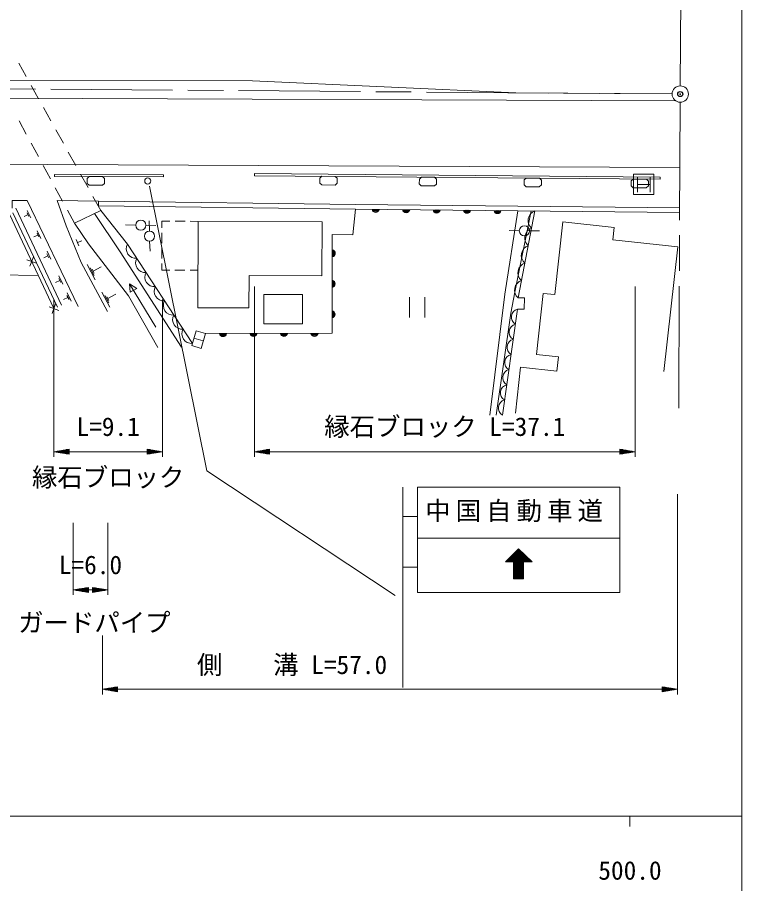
# Model space of a CAD drawing. Units: millimetres, scale not verified. Extents: x 40000 to 680000, y 20000 to 380000.
# Drawn here: x 507680 to 579000, y 198357 to 283628 of the extents above; entities that cross this region are included whole.
import ezdxf
from ezdxf.enums import TextEntityAlignment as Align

# ---------------------------------------------------------------- set-up
doc = ezdxf.new("R2010")
doc.units = ezdxf.units.MM
doc.header["$LTSCALE"] = 1000
doc.header["$PDMODE"] = 32
doc.header["$PDSIZE"] = 500
doc.linetypes.add('CHAIN', pattern=[18.5, 12, -1.5, 3.5, -1.5])
for name, color, linetype, lineweight in [('M-BGD', 7, 'Continuous', 13), ('M-BMK', 2, 'CHAIN', 13), ('M-BMK-SRVR', 3, 'Continuous', 13), ('M-STR-HTXT', 7, 'Continuous', 13), ('M-STR-STR1', 1, 'Continuous', 13), ('M-STR-STRC', 7, 'Continuous', 13), ('M-STR-STRD', 7, 'Continuous', 13), ('M-TTL-BAND', 7, 'Continuous', 13)]:
    doc.layers.add(name, color=color, linetype=linetype, lineweight=lineweight)
doc.layers.add('M-OTRS', color=6, linetype='Continuous')
doc.styles.add('ＭＳ ゴシック', font='')
doc.styles.get('ＭＳ ゴシック').set_extended_font_data('MS Gothic')

msp = doc.modelspace()

# ---------------------------------------------------------------- linework, layer by layer
at = {"layer": 'M-BGD'}
for p, q in [((514560, 267767), (514558, 267284)), ((514760, 267952), (514560, 267767)), ((514760, 267952), (516062, 267947)), ((516062, 267947), (516262, 267761)), ((516262, 267761), (516260, 267278)), ((537466, 267800), (537462, 267317)), ((537668, 267984), (537466, 267800)), ((537668, 267984), (538970, 267972)), ((538970, 267972), (539168, 267785)), ((539168, 267785), (539164, 267302)), ((547463, 267898), (547262, 267714)), ((547463, 267898), (548765, 267887)), ((548765, 267887), (548964, 267699)), ((557779, 267808), (557577, 267624)), ((557779, 267808), (559081, 267796)), ((559081, 267796), (559279, 267609)), ((514757, 267097), (514558, 267284)), ((514757, 267097), (516059, 267093)), ((516059, 267093), (516260, 267278)), ((537660, 267129), (537462, 267317)), ((537660, 267129), (538962, 267118)), ((538962, 267118), (539164, 267302)), ((547262, 267714), (547258, 267231)), ((547456, 267044), (547258, 267231)), ((547456, 267044), (548758, 267032)), ((548758, 267032), (548959, 267216)), ((548964, 267699), (548959, 267216)), ((557577, 267624), (557573, 267141)), ((557771, 266953), (557573, 267141)), ((557771, 266953), (559073, 266942)), ((559073, 266942), (559275, 267126)), ((559279, 267609), (559275, 267126)), ((568116, 267531), (568112, 267048)), ((568310, 266861), (568112, 267048)), ((568318, 267715), (568116, 267531)), ((568318, 267715), (569620, 267704)), ((569612, 266849), (569814, 267033)), ((569620, 267704), (569818, 267516)), ((569818, 267516), (569814, 267033)), ((568310, 266861), (569612, 266849)), ((515664, 265521), (540966, 265198)), ((540966, 265198), (556968, 265036)), ((511628, 255117), (507238, 264400)), ((512035, 255310), (507523, 264850)), ((508653, 264399), (508829, 264035)), ((508663, 264628), (509014, 263900)), ((513303, 263372), (515901, 264607)), ((515658, 265071), (540961, 264748)), ((515901, 264607), (518526, 261304)), ((540961, 264748), (556964, 264586)), ((556964, 264586), (572893, 264430)), ((556968, 265036), (572897, 264880)), ((558638, 264569), (556982, 256027)), ((511286, 254955), (506895, 264238)), ((508741, 264217), (508353, 264030)), ((520682, 262597), (520670, 263597)), ((521917, 262903), (521919, 263562)), ((522708, 263558), (521919, 263562)), ((524208, 263552), (523208, 263556)), ((525497, 263547), (524708, 263550)), ((525463, 255046), (525497, 263547)), ((525497, 263547), (537682, 263497)), ((537682, 263497), (537660, 258178)), ((561390, 263494), (560604, 256332)), ((566453, 262938), (561390, 263494)), ((519332, 263185), (518333, 263208)), ((520332, 263166), (521332, 263151)), ((557105, 262629), (556105, 262643)), ((566322, 261739), (566453, 262938)), ((509711, 262202), (509310, 262008)), ((509620, 262390), (509802, 262014)), ((509629, 262626), (509993, 261874)), ((521911, 261403), (521915, 262403)), ((558105, 262621), (559105, 262621)), ((513735, 261149), (513478, 261772)), ((513607, 261460), (514022, 261632)), ((518526, 261304), (524915, 251538)), ((520708, 261598), (520749, 260598)), ((572698, 261038), (566322, 261739)), ((571350, 248762), (572698, 261038)), ((510691, 260164), (510276, 259964)), ((510597, 260359), (510785, 259970)), ((510607, 260603), (510982, 259826)), ((521904, 259903), (521909, 260903)), ((508620, 259765), (509562, 259428)), ((508922, 259126), (509259, 260067)), ((515345, 257795), (514547, 259292)), ((521900, 258744), (521902, 259403)), ((515245, 258222), (514847, 258971)), ((515245, 258463), (515046, 258837)), ((515146, 258650), (515944, 259075)), ((522689, 258741), (521900, 258744)), ((524189, 258735), (523189, 258739)), ((525478, 258729), (524689, 258733)), ((511862, 257729), (511432, 257521)), ((511765, 257931), (511960, 257527)), ((511775, 258185), (512165, 257377)), ((530496, 258207), (530483, 255026)), ((537660, 258178), (530496, 258207)), ((521317, 253122), (518727, 257399)), ((518795, 256564), (518727, 257399)), ((518727, 257399), (519436, 256952)), ((519436, 256952), (518795, 256564)), ((512669, 256053), (512227, 255840)), ((512569, 256260), (512769, 255846)), ((512579, 256520), (512979, 255692)), ((516788, 255087), (515990, 256583)), ((516688, 255514), (516290, 256262)), ((516688, 255754), (516489, 256129)), ((516589, 255941), (517387, 256367)), ((546294, 256071), (546294, 254071)), ((547794, 256071), (547794, 254071)), ((559455, 256458), (558794, 250444)), ((560604, 256332), (559455, 256458)), ((510815, 255124), (511757, 254787)), ((511118, 254484), (511454, 255426)), ((530483, 255026), (525463, 255046)), ((556928, 254915), (555436, 244484)), ((525068, 252047), (525987, 251771)), ((558794, 250444), (560956, 250206)), ((560956, 250206), (560803, 248804)), ((557218, 249198), (556720, 244665)), ((560803, 248804), (557218, 249198))]:
    msp.add_line(p, q, dxfattribs=at)
for points in [[(380715, 270304), (483015, 269284), (572917, 268833)], [(507176, 264850), (507176, 265603), (508645, 265584), (513683, 255154)], [(516547, 254689), (513981, 259504), (512493, 263111), (511619, 265603)], [(511619, 265603), (515664, 265521), (515658, 265071)], [(502063, 264400), (501895, 258352), (509738, 258229)], [(526207, 252502), (538664, 252527), (538694, 262267), (540724, 262231), (540961, 264748)], [(556964, 264586), (555693, 256380), (554188, 244457)], [(554812, 244457), (556277, 254494), (556657, 256570), (558283, 264573)], [(515270, 264307), (517793, 260545), (523835, 251178)], [(513303, 263372), (514695, 261342), (518640, 256222), (521522, 251140)], [(556982, 256027), (557625, 256009), (557571, 254915), (556928, 254915)]]:
    msp.add_lwpolyline(points, dxfattribs=at)
for points in [[(531961, 253449), (535763, 253449), (535763, 256346), (531961, 256346)], [(526207, 252502), (525768, 251040), (524849, 251315), (525287, 252778)]]:
    msp.add_lwpolyline(points, close=True, dxfattribs=at)
for centre in [(519832, 263173), (557605, 262621), (520688, 262097)]:
    msp.add_circle(centre, 500, dxfattribs=at)
for centre, radius, start, end in [((542963, 264782), 354, 188.21645, 350.62163), ((542963, 264782), 283, 190.44049, 348.39759), ((542963, 264782), 212, 194.18682, 344.65127), ((542963, 264782), 142, 201.89855, 336.93954), ((542963, 264782), 100, 212.21621, 326.62187), ((542963, 264782), 100, 212.21621, 326.62187), ((545963, 264751), 354, 188.21645, 350.62163), ((545963, 264751), 283, 190.44049, 348.39759), ((545963, 264751), 212, 194.18682, 344.65127), ((545963, 264751), 142, 201.89855, 336.93954), ((545963, 264751), 100, 212.21621, 326.62187), ((545963, 264751), 100, 212.21621, 326.62187), ((548963, 264721), 354, 188.21645, 350.62163), ((548963, 264721), 283, 190.44049, 348.39759), ((548963, 264721), 212, 194.18682, 344.65127), ((548963, 264721), 142, 201.89855, 336.93954), ((548963, 264721), 100, 212.21621, 326.62187), ((548963, 264721), 100, 212.21621, 326.62187), ((551963, 264691), 354, 188.21645, 350.62163), ((551963, 264691), 283, 190.44049, 348.39759), ((551963, 264691), 212, 194.18682, 344.65127), ((551963, 264691), 142, 201.89855, 336.93954), ((551963, 264691), 100, 212.21621, 326.62187), ((551963, 264691), 100, 212.21621, 326.62187), ((554963, 264660), 354, 188.21645, 350.62163), ((554963, 264660), 283, 190.44049, 348.39759), ((554963, 264660), 212, 194.18682, 344.65127), ((554963, 264660), 142, 201.89855, 336.93954), ((554963, 264660), 100, 212.21621, 326.62187), ((554963, 264660), 100, 212.21621, 326.62187), ((558971, 263619), 1007, 109.26098, 228.79152), ((558639, 261910), 1007, 109.26098, 228.79152), ((519354, 260850), 945, 151.2843, 275.10346), ((558308, 260202), 1007, 109.26098, 228.79152), ((538634, 260397), 354, 278.61817, 81.02334), ((538634, 260397), 283, 280.8422, 78.79931), ((538634, 260397), 212, 284.58853, 75.05298), ((538634, 260397), 142, 292.30026, 67.34125), ((538634, 260397), 100, 302.61792, 57.02359), ((538634, 260397), 100, 302.61792, 57.02359), ((520267, 259455), 945, 151.2843, 275.10346), ((557977, 258493), 1007, 109.26098, 228.79152), ((521180, 258060), 945, 151.2843, 275.10346), ((538625, 257397), 354, 278.61817, 81.02334), ((538625, 257397), 283, 280.8422, 78.79931), ((538625, 257397), 212, 284.58853, 75.05298), ((538625, 257397), 142, 292.30026, 67.34125), ((557646, 256785), 1007, 109.26098, 228.79152), ((522093, 256664), 945, 151.2843, 275.10346), ((538625, 257397), 100, 302.61792, 57.02359), ((538625, 257397), 100, 302.61792, 57.02359), ((523006, 255269), 945, 151.2843, 275.10346), ((523918, 253874), 945, 151.2843, 275.10346), ((538615, 254397), 354, 278.61817, 81.02334), ((538615, 254397), 283, 280.8422, 78.79931), ((538615, 254397), 212, 284.58853, 75.05298), ((538615, 254397), 142, 292.30026, 67.34125), ((538615, 254397), 100, 302.61792, 57.02359), ((538615, 254397), 100, 302.61792, 57.02359), ((557135, 254125), 816, 104.66535, 239.05359), ((556921, 252635), 816, 104.66535, 239.05359), ((524831, 252479), 945, 151.2843, 275.10346), ((527935, 252560), 354, 188.90954, 351.31471), ((527935, 252560), 283, 191.13357, 349.09068), ((527935, 252560), 212, 194.8799, 345.34435), ((527935, 252560), 142, 202.59163, 337.63262), ((527935, 252560), 100, 212.90929, 327.31496), ((527935, 252560), 100, 212.90929, 327.31496), ((530935, 252566), 354, 188.90954, 351.31471), ((530935, 252566), 283, 191.13357, 349.09068), ((530935, 252566), 212, 194.8799, 345.34435), ((530935, 252566), 142, 202.59163, 337.63262), ((530935, 252566), 100, 212.90929, 327.31496), ((530935, 252566), 100, 212.90929, 327.31496), ((533935, 252572), 354, 188.90954, 351.31471), ((533935, 252572), 283, 191.13357, 349.09068), ((533935, 252572), 212, 194.8799, 345.34435), ((533935, 252572), 142, 202.59163, 337.63262), ((533935, 252572), 100, 212.90929, 327.31496), ((533935, 252572), 100, 212.90929, 327.31496), ((536935, 252578), 354, 188.90954, 351.31471), ((536935, 252578), 283, 191.13357, 349.09068), ((536935, 252578), 212, 194.8799, 345.34435), ((536935, 252578), 142, 202.59163, 337.63262), ((536935, 252578), 100, 212.90929, 327.31496), ((536935, 252578), 100, 212.90929, 327.31496), ((556708, 251145), 816, 104.66535, 239.05359), ((556495, 249655), 816, 104.66535, 239.05359), ((556282, 248164), 816, 104.66535, 239.05359), ((556069, 246674), 816, 104.66535, 239.05359), ((555856, 245184), 816, 104.66535, 239.05359)]:
    msp.add_arc(centre, radius, start, end, dxfattribs=at)
at = {"layer": 'M-BMK'}
for p, q in [((572958, 276876), (573189, 322701)), ((473971, 276844), (572154, 276082)), ((572798, 245173), (572950, 275276))]:
    msp.add_line(p, q, dxfattribs=at)
at = {"layer": 'M-BMK-SRVR'}
msp.add_circle((572954, 276076), 800, dxfattribs=at)
at = {"layer": 'M-OTRS'}
msp.add_point((572954, 276076), dxfattribs=at)
at = {"layer": 'M-STR-HTXT'}
for p, q in [((531020, 257135), (531020, 240376)), ((568513, 257135), (568513, 240376)), ((511288, 255853), (511288, 240376)), ((521962, 255853), (521962, 240376)), ((511288, 240876), (512788, 241126)), ((511288, 240876), (512788, 240626)), ((511288, 240876), (512788, 240876)), ((512788, 240926), (511588, 240926)), ((512788, 240826), (511588, 240826)), ((511888, 240976), (512788, 240976)), ((511888, 240776), (512788, 240776)), ((512788, 241026), (512188, 241026)), ((512788, 240726), (512188, 240726)), ((512488, 241076), (512788, 241076)), ((512488, 240676), (512788, 240676)), ((512788, 240626), (512788, 241126)), ((512788, 240876), (520462, 240876)), ((521962, 240876), (520462, 241126)), ((520462, 241126), (520462, 240626)), ((520762, 241076), (520462, 241076)), ((520462, 241026), (521062, 241026)), ((521362, 240976), (520462, 240976)), ((520462, 240926), (521662, 240926)), ((521962, 240876), (520462, 240626)), ((521962, 240876), (520462, 240876)), ((520462, 240826), (521662, 240826)), ((521362, 240776), (520462, 240776)), ((520462, 240726), (521062, 240726)), ((520762, 240676), (520462, 240676)), ((531020, 240876), (532520, 241126)), ((531020, 240876), (532520, 240626)), ((531020, 240876), (532520, 240876)), ((532520, 240926), (531320, 240926)), ((532520, 240826), (531320, 240826)), ((531620, 240976), (532520, 240976)), ((531620, 240776), (532520, 240776)), ((532520, 241026), (531920, 241026)), ((532520, 240726), (531920, 240726)), ((532220, 241076), (532520, 241076)), ((532220, 240676), (532520, 240676)), ((532520, 240626), (532520, 241126)), ((532520, 240876), (567013, 240876)), ((568513, 240876), (567013, 241126)), ((567013, 241126), (567013, 240626)), ((567313, 241076), (567013, 241076)), ((567013, 241026), (567613, 241026)), ((567913, 240976), (567013, 240976)), ((567013, 240926), (568213, 240926)), ((568513, 240876), (567013, 240626)), ((568513, 240876), (567013, 240876)), ((567013, 240826), (568213, 240826)), ((567913, 240776), (567013, 240776)), ((567013, 240726), (567613, 240726)), ((567313, 240676), (567013, 240676)), ((572665, 236682), (572665, 216990)), ((513180, 233886), (513180, 226773)), ((516580, 233886), (516580, 226773)), ((513180, 227273), (514680, 227523)), ((513180, 227273), (514680, 227023)), ((513180, 227273), (514680, 227273)), ((514680, 227323), (513480, 227323)), ((514680, 227223), (513480, 227223)), ((513780, 227373), (514680, 227373)), ((513780, 227173), (514680, 227173)), ((514680, 227423), (514080, 227423)), ((514680, 227123), (514080, 227123)), ((514380, 227473), (514680, 227473)), ((514380, 227073), (514680, 227073)), ((514680, 227023), (514680, 227523)), ((514680, 227273), (515080, 227273)), ((516580, 227273), (515080, 227523)), ((515080, 227523), (515080, 227023)), ((515380, 227473), (515080, 227473)), ((515080, 227423), (515680, 227423)), ((515980, 227373), (515080, 227373)), ((515080, 227323), (516280, 227323)), ((516580, 227273), (515080, 227023)), ((516580, 227273), (515080, 227273)), ((515080, 227223), (516280, 227223)), ((515980, 227173), (515080, 227173)), ((515080, 227123), (515680, 227123)), ((515380, 227073), (515080, 227073)), ((516050, 222798), (516050, 216990)), ((516050, 217490), (517550, 217740)), ((516050, 217490), (517550, 217240)), ((516050, 217490), (517550, 217490)), ((517550, 217540), (516350, 217540)), ((516650, 217590), (517550, 217590)), ((517550, 217640), (516950, 217640)), ((517250, 217690), (517550, 217690)), ((517550, 217240), (517550, 217740)), ((517550, 217490), (571165, 217490)), ((572665, 217490), (571165, 217740)), ((571165, 217740), (571165, 217240)), ((571465, 217690), (571165, 217690)), ((571165, 217640), (571765, 217640)), ((572065, 217590), (571165, 217590)), ((571165, 217540), (572365, 217540)), ((572665, 217490), (571165, 217240)), ((572665, 217490), (571165, 217490)), ((517550, 217440), (516350, 217440)), ((516650, 217390), (517550, 217390)), ((517550, 217340), (516950, 217340)), ((517250, 217290), (517550, 217290)), ((571165, 217440), (572365, 217440)), ((572065, 217390), (571165, 217390)), ((571165, 217340), (571765, 217340)), ((571465, 217290), (571165, 217290))]:
    msp.add_line(p, q, dxfattribs=at)
at = {"layer": 'M-STR-STR1'}
for p, q in [((508565, 277797), (507836, 279108)), ((509780, 275612), (509051, 276923)), ((510995, 273428), (510266, 274738)), ((507847, 273454), (508561, 272135)), ((512210, 271243), (511481, 272554)), ((509037, 271255), (509751, 269936)), ((513426, 269058), (512697, 270369)), ((510227, 269057), (510941, 267738)), ((514641, 266873), (513912, 268184)), ((511417, 266858), (512130, 265539)), ((515901, 264607), (515127, 265999)), ((512606, 264659), (513303, 263372))]:
    msp.add_line(p, q, dxfattribs=at)
at = {"layer": 'M-STR-STRC'}
for p, q in [((568363, 266185), (568363, 268185)), ((568363, 268185), (570363, 268185)), ((568738, 267935), (568738, 266435)), ((569988, 267935), (569988, 266435)), ((570363, 268185), (570363, 266185)), ((568738, 267185), (569988, 267185)), ((570363, 266185), (568363, 266185)), ((545645, 237385), (545645, 217681)), ((545645, 234485), (547091, 234485)), ((547091, 232371), (566994, 232371)), ((555841, 230037), (557071, 231267)), ((555982, 230037), (557144, 231199)), ((556124, 230037), (557217, 231131)), ((557907, 230037), (556827, 231116)), ((558048, 230037), (556898, 231187)), ((558189, 230037), (556969, 231257)), ((556209, 230037), (555976, 230270)), ((556351, 230037), (556047, 230341)), ((556492, 230037), (556118, 230411)), ((557524, 229146), (556189, 230482)), ((557524, 229288), (556260, 230552)), ((556265, 230037), (557290, 231062)), ((557524, 229429), (556331, 230623)), ((557524, 229571), (556402, 230693)), ((556406, 230037), (557363, 230994)), ((557524, 229712), (556472, 230764)), ((556523, 230012), (557437, 230926)), ((556523, 229871), (557510, 230857)), ((556523, 229729), (557583, 230789)), ((556523, 229588), (557656, 230721)), ((556523, 229446), (557729, 230652)), ((556523, 229305), (557802, 230584)), ((556523, 229163), (557875, 230516)), ((557524, 229854), (556543, 230834)), ((557524, 229995), (556614, 230905)), ((557624, 230037), (556685, 230975)), ((557765, 230037), (556756, 231046)), ((558331, 230037), (557521, 230847)), ((557538, 230037), (557948, 230447)), ((557679, 230037), (558021, 230379)), ((557821, 230037), (558094, 230311)), ((557962, 230037), (558168, 230242)), ((545645, 229511), (547091, 229511)), ((555785, 230037), (555763, 230059)), ((555926, 230037), (555834, 230129)), ((556068, 230037), (555905, 230200)), ((556523, 229022), (557524, 230023)), ((557524, 229005), (556523, 230006)), ((556523, 228881), (557524, 229882)), ((557524, 228863), (556523, 229865)), ((556523, 228739), (557524, 229740)), ((557524, 228722), (556523, 229723)), ((556523, 228598), (557524, 229599)), ((557524, 228581), (556523, 229582)), ((556523, 228456), (557524, 229458)), ((557524, 228439), (556523, 229440)), ((558104, 230037), (558241, 230174)), ((558245, 230037), (558314, 230106)), ((558386, 230037), (558387, 230037)), ((557458, 228364), (556523, 229299)), ((557317, 228364), (556523, 229158)), ((557175, 228364), (556523, 229016)), ((557034, 228364), (556523, 228875)), ((556892, 228364), (556523, 228733)), ((556751, 228364), (556523, 228592)), ((556572, 228364), (557524, 229316)), ((556713, 228364), (557524, 229175)), ((556855, 228364), (557524, 229033)), ((556996, 228364), (557524, 228892)), ((557138, 228364), (557524, 228750)), ((557279, 228364), (557524, 228609)), ((556609, 228364), (556523, 228450)), ((557420, 228364), (557524, 228468))]:
    msp.add_line(p, q, dxfattribs=at)
msp.add_lwpolyline([(544886, 226706), (526330, 238977), (520691, 267026)], dxfattribs=at)
for points in [[(566994, 227017), (547091, 227017), (547091, 237385), (566994, 237385)], [(557524, 230037), (558387, 230037), (557024, 231312), (555742, 230037), (556523, 230037), (556523, 228364), (557524, 228364)]]:
    msp.add_lwpolyline(points, close=True, dxfattribs=at)
msp.add_circle((520525, 267528), 305, dxfattribs=at)
at = {"layer": 'M-STR-STRD'}
for p, q in [((572511, 275410), (488774, 275732)), ((511351, 268164), (511350, 267964)), ((511350, 267964), (522080, 267925)), ((511351, 268164), (522080, 268125)), ((522080, 268125), (522080, 267925)), ((531041, 268242), (531039, 268042)), ((531039, 268042), (570962, 267692)), ((531041, 268242), (570963, 267892)), ((570963, 267892), (570962, 267692))]:
    msp.add_line(p, q, dxfattribs=at)
msp.add_lwpolyline([(488738, 277412), (530822, 277386), (556768, 276202), (572154, 276082)], dxfattribs=at)
at = {"layer": 'M-TTL-BAND'}
for p, q in [((579000, 20000), (579000, 370000)), ((40000, 205000), (579000, 205000)), ((568000, 205000), (568000, 204000))]:
    msp.add_line(p, q, dxfattribs=at)

# ---------------------------------------------------------------- texts
at = {"layer": 'M-STR-HTXT', "style": 'ＭＳ ゴシック'}
for s, p in [('L=9.1', (516625, 241876)), ('縁石ブロック L=37.1', (549767, 241876)), ('縁石ブロック', (516625, 236888)), ('L=6.0', (514880, 228273)), ('ガードパイプ', (515264, 222594)), ('側\u3000\u3000溝 L=57.0', (534730, 218440))]:
    msp.add_text(s, height=1833, dxfattribs=at).set_placement(p, align=Align.BOTTOM_CENTER)
at = {"layer": 'M-STR-STRC', "insert": (556838, 233933), "char_height": 1833, "attachment_point": 8, "style": 'ＭＳ ゴシック'}
msp.add_mtext('\\T1.2;中国自動車道', dxfattribs=at)
at = {"layer": 'M-TTL-BAND', "style": 'ＭＳ ゴシック'}
msp.add_text('500.0', height=1833, dxfattribs=at).set_placement((568000, 198195), align=Align.BOTTOM_CENTER)

doc.saveas('drawing.dxf')
